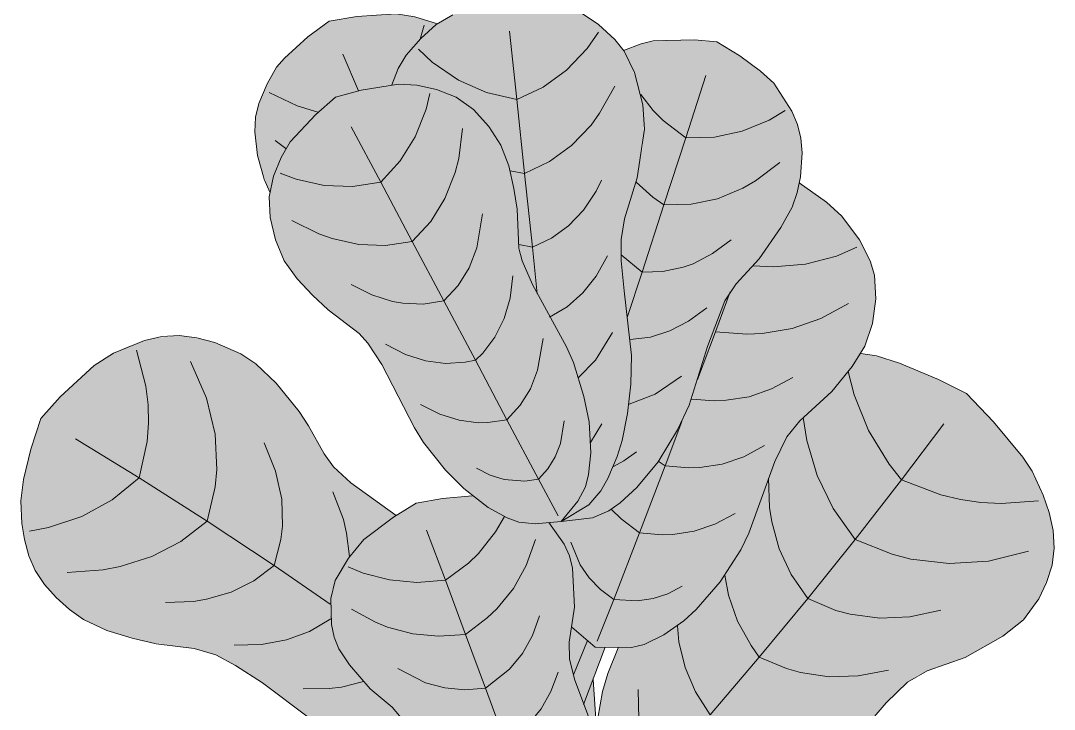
# Model space of a CAD drawing. Header units: millimetres. Extents: x -4 to 8794, y -6642 to 2653.
# Drawn here: x 2028.7 to 2439, y 1493.5 to 1766.7 of the extents above; entities that cross this region are included whole.
import ezdxf

# ---------------------------------------------------------------- set-up
doc = ezdxf.new("R2010")
doc.units = ezdxf.units.MM
for name, color, linetype, lineweight, true_color in [('VEG-HOJAS', 117, 'Continuous', 18, 0x2e5e38), ('VEG-NERVIOS', 115, 'Continuous', 9, 0x528c5c), ('VEG-TRONCO', 25, 'Continuous', 18, 0x684830)]:
    doc.layers.add(name, color=color, linetype=linetype, lineweight=lineweight, true_color=true_color)
doc.layers.add('VEG-RELLENO', color=253, linetype='Continuous', true_color=0x96c896)

# ---------------------------------------------------------------- blocks, each defined once
blk = doc.blocks.new('VEG_Ficus_lyrata_ALZADO')
at = {"layer": 'VEG-RELLENO', "true_color": 0x699f70}
h = blk.add_hatch(color=103, dxfattribs=at)
h.dxf.hatch_style = 1
h.paths.add_polyline_path([(-22, 1777.2), (-11.3, 1775.8), (3.5, 1771.9), (10.2, 1768.4), (17.1, 1763.4), (23.3, 1757.1), (27.8, 1749.2), (31.1, 1739.8), (32.9, 1730.1), (32.8, 1720.4), (31.4, 1710.6), (29.6, 1701.5), (24.5, 1685.4), (23.8, 1679.9), (24.2, 1668.7), (27.7, 1637.7), (28, 1630.2), (27, 1614.7), (25.1, 1603.5), (21.2, 1590.7), (17.3, 1582.5), (14.3, 1578), (9.3, 1573.3), (0, 1568), (6.7, 1576), (9.7, 1581.8), (10.9, 1586.7), (11.8, 1595.2), (11.1, 1607.5), (9.1, 1617.6), (4.9, 1631.1), (2.1, 1637.3), (-11.4, 1662.1), (-15.4, 1671.4), (-16.9, 1678.9), (-17.8, 1694.6), (-20, 1706.1), (-22.6, 1714.7), (-25.3, 1719.8), (-30.7, 1727.2), (-37, 1733.4), (-41.6, 1736.4), (-46.7, 1738.6), (-54.7, 1740.6), (-62.1, 1741.6), (-67.2, 1741.3), (-64.7, 1747.8), (-61.5, 1753), (-55.6, 1759.7), (-49.6, 1765.2), (-43, 1769), (-32.8, 1773.5)])
at = {"layer": 'VEG-RELLENO', "true_color": 0x659d6d}
h = blk.add_hatch(color=103, dxfattribs=at)
h.dxf.hatch_style = 1
h.paths.add_polyline_path([(-92.1, 1766.5), (-81.1, 1768.4), (-65.5, 1769.5), (-58, 1768.3), (-49.1, 1765.5), (-55.6, 1759.7), (-61.5, 1753), (-64.7, 1747.8), (-67.2, 1741.3), (-79.3, 1739.2), (-89.5, 1736.4), (-97.4, 1729.5), (-104.6, 1722.2), (-108.8, 1716.7), (-113.2, 1707.6), (-115.6, 1698.7), (-119.8, 1710.1), (-121.4, 1719.6), (-121.3, 1728.4), (-118.9, 1736.6), (-114.2, 1746.3), (-109.8, 1751.9), (-99.2, 1761.4)])
at = {"layer": 'VEG-RELLENO', "true_color": 0x699f70}
h = blk.add_hatch(color=103, dxfattribs=at)
h.dxf.hatch_style = 1
h.paths.add_polyline_path([(61.8, 1758.3), (70.9, 1752.8), (82.7, 1743.6), (87.3, 1737.9), (91.6, 1730.9), (94.7, 1722.9), (95.7, 1714.3), (95, 1704.8), (92.8, 1695.7), (89, 1687.3), (83.8, 1679.4), (78.7, 1672.2), (67.8, 1660.2), (65, 1655.6), (61, 1645.8), (52.1, 1617.5), (49.5, 1610.9), (42.5, 1597.9), (36.4, 1588.9), (27.9, 1579.3), (21.2, 1573.7), (16.8, 1571), (10.4, 1569), (0, 1568), (11, 1574.6), (14.3, 1578), (17.3, 1582.5), (20, 1587.8), (23.4, 1596.9), (25.1, 1603.5), (27, 1614.7), (27.9, 1626.4), (28, 1633.9), (25, 1659.5), (23.9, 1671.5), (23.8, 1679.9), (25.2, 1688.1), (30.2, 1704.4), (32.5, 1717.1), (33.1, 1726.9), (32.5, 1733.3), (30.2, 1743), (27.8, 1749.2), (24.8, 1754.9), (31.8, 1757.6), (38.8, 1759), (53, 1759.1)])
h = blk.add_hatch(color=103, dxfattribs=at)
h.dxf.hatch_style = 1
h.paths.add_polyline_path([(-89.5, 1736.4), (-79.3, 1739.2), (-64.5, 1741.5), (-57.3, 1741.1), (-49.4, 1739.4), (-41.6, 1736.4), (-34.8, 1731.5), (-28.7, 1724.8), (-23.9, 1717.3), (-20.7, 1709.1), (-18.8, 1700.2), (-17.4, 1691.9), (-16.7, 1676.4), (-15.4, 1671.4), (-11.4, 1662.1), (2.1, 1637.3), (4.9, 1631.1), (9.1, 1617.6), (11.1, 1607.5), (11.8, 1595.2), (10.9, 1586.7), (9.7, 1581.8), (6.7, 1576), (0, 1568), (-10.3, 1567), (-16.7, 1567.7), (-21.4, 1569.5), (-28.9, 1573.6), (-38.6, 1581.1), (-45.9, 1588.4), (-54.6, 1599.4), (-58.2, 1605.2), (-71.2, 1630.3), (-76.7, 1638.8), (-80.1, 1642.6), (-92.5, 1652), (-98.6, 1657.8), (-104.8, 1664.3), (-109.9, 1671.5), (-113.4, 1679.8), (-115.5, 1688.6), (-115.9, 1696.9), (-114.1, 1705), (-111.1, 1712.4), (-107.5, 1718.7), (-97.4, 1729.5)])
at = {"layer": 'VEG-RELLENO', "true_color": 0x6ca173}
h = blk.add_hatch(color=113, dxfattribs=at)
h.dxf.hatch_style = 1
h.paths.add_polyline_path([(94.5, 1702.4), (105.4, 1694.7), (111.5, 1689.2), (118.4, 1679.8), (122.7, 1671.5), (124.4, 1665.7), (125, 1656.3), (123.6, 1646.6), (120.6, 1637.6), (115.5, 1629.5), (107.5, 1619.6), (94.8, 1608), (89.6, 1601.6), (84.9, 1591.8), (74.5, 1563.4), (71.4, 1556.8), (63.2, 1544.1), (56.1, 1535.5), (46.1, 1526.5), (38.1, 1521.5), (33, 1519.2), (25.6, 1517.8), (13.5, 1518.1), (4.3, 1526.1), (5.1, 1531.6), (5.3, 1539), (5, 1546.9), (4.1, 1552), (1.3, 1559), (-4.8, 1567.6), (10.4, 1569), (16.8, 1571), (21.2, 1573.7), (27.9, 1579.3), (36.4, 1588.9), (42.5, 1597.9), (49.5, 1610.9), (52.1, 1617.5), (61, 1645.8), (65, 1655.6), (67.8, 1660.2), (78.7, 1672.2), (85.6, 1681.9), (91.7, 1692.8)])
at = {"layer": 'VEG-RELLENO', "true_color": 0x518d59}
h = blk.add_hatch(color=115, dxfattribs=at)
h.dxf.hatch_style = 1
h.paths.add_polyline_path([(-206.5, 1608.9), (-197.3, 1619), (-182.9, 1631.7), (-177.7, 1634.8), (-171.8, 1637.5), (-161.9, 1640.7), (-151.6, 1641.8), (-141, 1640.1), (-133.9, 1637.7), (-127.1, 1634.5), (-118.3, 1628.2), (-113.1, 1622.9), (-103.9, 1611.6), (-100.2, 1606), (-94, 1594.8), (-90.3, 1589.7), (-83.5, 1583.4), (-65.5, 1570.4), (-78.3, 1560.8), (-81.5, 1557.4), (-85.9, 1551.4), (-89.6, 1544.6), (-91.1, 1539.9), (-91.6, 1534.9), (-91.5, 1529.7), (-90, 1522.1), (-87, 1515.3), (-77.4, 1503.4), (-67, 1494.3), (-64, 1491), (-60.7, 1485.4), (-55.6, 1472.5), (-63, 1474), (-74.2, 1477.4), (-93.1, 1485.8), (-99.8, 1490), (-118.5, 1503.9), (-129.2, 1510.9), (-137, 1515.1), (-145.6, 1517.6), (-163.8, 1520.1), (-180.3, 1524.7), (-189.6, 1529.1), (-197.8, 1535.3), (-205, 1543), (-208.7, 1548.5), (-212.2, 1557.5), (-214, 1567.2), (-214.5, 1576.2), (-213.4, 1584.6), (-209.4, 1600.5)])
at = {"layer": 'VEG-RELLENO', "true_color": 0x4d8655}
h = blk.add_hatch(color=105, dxfattribs=at)
h.dxf.hatch_style = 1
h.paths.add_polyline_path([(160.9, 1618.8), (171.7, 1607.6), (185.2, 1590.7), (190, 1581.8), (193.8, 1571.5), (195.8, 1560.8), (194.9, 1550.6), (191.3, 1540.5), (185.9, 1531.6), (178.4, 1524.5), (169.3, 1518.8), (160.4, 1514), (142.5, 1507.5), (137.5, 1504.2), (129.1, 1496), (105.8, 1467.8), (96.6, 1460.3), (82.3, 1451.7), (75.2, 1448.6), (68.1, 1446.4), (57.4, 1444.4), (50.6, 1444.1), (41.4, 1445.5), (25.1, 1452.8), (17, 1467.2), (15.7, 1476.5), (14.3, 1481.7), (14.6, 1490), (15.7, 1497), (17.4, 1504.1), (21.4, 1515.1), (22.7, 1517.9), (28, 1518), (33, 1519.2), (43.4, 1524.7), (53.6, 1533), (60.8, 1541.1), (67.5, 1550.4), (73, 1560), (86, 1594.4), (89.6, 1601.6), (92.9, 1606.1), (107.5, 1619.6), (115.5, 1629.5), (119, 1634.7), (128.4, 1632.9), (137.3, 1629.6), (151.7, 1623.5)])
at = {"layer": 'VEG-RELLENO', "true_color": 0x6ca273}
h = blk.add_hatch(color=113, dxfattribs=at)
h.dxf.hatch_style = 1
h.paths.add_polyline_path([(-57.5, 1575.3), (-47, 1577.1), (-35.3, 1578.2), (-26.4, 1572.1), (-19, 1568.5), (-12.4, 1567), (-4.8, 1567.6), (-0.1, 1561.3), (3.4, 1554.4), (5, 1546.9), (5.3, 1539), (5.1, 1531.6), (3.1, 1517.9), (3.3, 1513.4), (7.9, 1498.1), (15, 1479.4), (16.7, 1470.6), (17.4, 1458.3), (16.2, 1447.2), (14, 1439.5), (12.1, 1435), (8.4, 1429.6), (-1.2, 1421.8), (-11.5, 1421.7), (-17.7, 1422.9), (-21.9, 1424.8), (-28.4, 1428.9), (-36.5, 1436.2), (-42.2, 1443.1), (-48.6, 1453.3), (-51, 1458.6), (-59, 1481.4), (-62.7, 1489.2), (-65.4, 1492.7), (-75.8, 1501.6), (-80.7, 1507.1), (-85.6, 1513.2), (-89.2, 1519.8), (-91.1, 1527.1), (-91.6, 1534.9), (-90.4, 1542.2), (-87.2, 1549.2), (-81.5, 1557.4), (-76.6, 1562.3), (-65.1, 1570.6)])
at = {"layer": 'VEG-RELLENO', "true_color": 0x967052}
h = blk.add_hatch(color=23, dxfattribs=at)
h.dxf.hatch_style = 1
h.paths.add_polyline_path([(-19.7, 400), (-9.7, 600), (-7.9, 666.2), (-7.7, 699.8), (-9.4, 768.2), (-17, 901.4), (-0.6, 901.4), (1.7, 902.7), (2.6, 905.3), (1.7, 907.8), (-0.6, 909.2), (-17.5, 909.4), (-21.1, 980.2), (-22, 1008.7), (-20.8, 1009.3), (-8.6, 994.6), (-6.7, 994.2), (-4.4, 994.8), (-3.1, 996.3), (-2.7, 998.2), (-3.6, 1000.7), (-14.9, 1014.2), (-9.1, 1022.7), (-6.6, 1029.5), (-5.4, 1040), (-6.6, 1050.9), (-9, 1059.4), (-12.6, 1067.5), (-15.4, 1072.4), (-22, 1079.9), (-19.1, 1154.1), (-5.9, 1149.1), (-3, 1150.1), (-1.6, 1152.8), (-2.1, 1155.1), (-3.8, 1156.7), (-18.6, 1162.4), (-11.2, 1273.2), (-6.2, 1268.9), (2, 1263.7), (-4.4, 1246.6), (-4.1, 1244.3), (-2.2, 1242.4), (0.5, 1242.1), (3, 1243.9), (9.3, 1261), (13, 1260.4), (8, 1154), (6.7, 1103.9), (-10, 1094.4), (-11.2, 1092.9), (-11.6, 1091), (-11.3, 1089.5), (-10.1, 1088), (-8.7, 1087.3), (-6.7, 1087.3), (6.5, 1094.6), (6.5, 1050.1), (7.4, 1016.1), (11.9, 939.7), (-4.1, 940.2), (-6.7, 938.6), (-7.4, 936), (-6.4, 933.5), (-4.3, 932.3), (12.5, 931.7), (19.5, 842.5), (3, 847.4), (0.2, 846.3), (-0.7, 845), (-1, 843.1), (-0.1, 840.9), (1.5, 839.7), (18.3, 834.6), (16.2, 818.3), (16, 806.4), (17.2, 798.7), (19.2, 791.1), (24.1, 779), (26.6, 734.9), (28.2, 666.1), (27.8, 599), (21.7, 400)])
h.paths.add_polyline_path([(-4.8, 1402.1), (-4.6, 1419.4), (1, 1403.4)])
h.paths.add_polyline_path([(12.7, 1505.3), (14.3, 1481.8), (8.9, 1495.4)])
h.paths.add_polyline_path([(16.1, 1446.7), (17.1, 1404.6), (9.2, 1404.3), (1.9, 1424.3), (8.4, 1429.6), (11, 1433), (14, 1439.5)])
h.paths.add_polyline_path([(4.9, 1507.1), (3.1, 1515.6), (3.2, 1520.1), (4.3, 1526.1), (10.5, 1520.8)])
at = {"layer": 'VEG-RELLENO', "true_color": 0x96bc76}
h = blk.add_hatch(color=63, dxfattribs=at)
h.dxf.hatch_style = 1
h.paths.add_polyline_path([(4.9, 1507.1), (10.5, 1520.8), (13.5, 1518.1), (17.5, 1517.8), (8.9, 1495.4)])
at = {"layer": 'VEG-HOJAS'}
for points in [[(-67.2, 1741.3), (-64.7, 1747.8), (-61.5, 1753), (-55.6, 1759.7), (-49.6, 1765.2), (-43, 1769)], [(8, 1769.8), (14.8, 1765.2), (21.4, 1759.3), (25, 1754.7), (29.1, 1746.2), (32.5, 1733.3), (33.1, 1723.7), (30.2, 1704.4), (25.2, 1688.1), (23.8, 1679.9), (23.9, 1671.5), (25, 1659.5), (28, 1633.9), (27.7, 1622.5), (26.4, 1610.9), (24.3, 1600.2), (22.3, 1593.8), (18.6, 1585.1), (15.8, 1580.1), (11, 1574.6), (0, 1568)], [(-115.6, 1698.7), (-117.9, 1703.9), (-120.5, 1713.3), (-121.6, 1722.6), (-121.3, 1728.4), (-119.9, 1733.9), (-116.7, 1741.7), (-112.9, 1748.3), (-109.8, 1751.9), (-100.5, 1760.3), (-92.1, 1766.5), (-81.1, 1768.4), (-65.5, 1769.5), (-58, 1768.3), (-49.1, 1765.5)], [(24.8, 1754.9), (31.8, 1757.6), (36.5, 1758.7), (53, 1759.1), (61.8, 1758.3), (70.9, 1752.8), (79.2, 1746.7), (84.4, 1741.9), (91.6, 1730.9), (93.8, 1725.6), (95.2, 1720.1), (95.7, 1714.3), (95, 1704.8), (93.7, 1698.6), (91.7, 1692.8), (87.3, 1684.6), (78.7, 1672.2), (69.5, 1662.3), (65, 1655.6), (58.1, 1637.5), (50.8, 1614.1), (46.2, 1604.4), (38.5, 1591.7), (30.1, 1581.5), (23.4, 1575.4), (18.9, 1572.2), (12.5, 1569.4), (0, 1568)], [(94.5, 1702.4), (105.4, 1694.7), (111.5, 1689.2), (118.4, 1679.8), (122.7, 1671.5), (124.4, 1665.7), (125, 1656.3), (123.6, 1646.6), (120.6, 1637.6), (115.5, 1629.5), (107.5, 1619.6), (94.8, 1608), (89.6, 1601.6), (84.9, 1591.8), (74.5, 1563.4), (71.4, 1556.8), (63.2, 1544.1), (53.6, 1533), (48.7, 1528.6), (40.8, 1523), (33, 1519.2), (28, 1518), (13.5, 1518.1), (4.3, 1526.1)], [(-99.8, 1490), (-118.5, 1503.9), (-129.2, 1510.9), (-137, 1515.1), (-145.6, 1517.6), (-160.7, 1519.4), (-170.3, 1521.7), (-180.3, 1524.7), (-189.6, 1529.1), (-195.1, 1533.1), (-200.4, 1537.8), (-205, 1543), (-208.7, 1548.5), (-211.3, 1554.4), (-213, 1560.8), (-214, 1567.2), (-214.5, 1576.2), (-213.4, 1584.6), (-210.5, 1596.7), (-206.5, 1608.9), (-198.8, 1617.5), (-185.3, 1629.9), (-177.7, 1634.8), (-165.3, 1639.8), (-158.5, 1641.4), (-151.6, 1641.8), (-144.6, 1640.9), (-137.4, 1639), (-127.1, 1634.5), (-121.1, 1630.6), (-113.1, 1622.9), (-103.9, 1611.6), (-100.2, 1606), (-94, 1594.8), (-90.3, 1589.7), (-83.5, 1583.4), (-65.5, 1570.4)], [(119, 1634.7), (125.2, 1633.7), (134.4, 1630.8), (149.8, 1624.4), (160.9, 1618.8), (171.7, 1607.6), (183.3, 1593.5), (187, 1587.9), (191.4, 1578.5), (193.8, 1571.5), (195.4, 1564.4), (195.8, 1557.4), (194.9, 1550.6), (192.7, 1543.8), (189.7, 1537.3), (183.6, 1529), (175.4, 1522.5), (160.4, 1514), (145.3, 1508.7), (137.5, 1504.2), (129.1, 1496), (120.5, 1486)], [(-4.8, 1567.6), (1.3, 1559), (3.4, 1554.4), (4.6, 1549.5), (5.3, 1534), (3.2, 1520.1), (3.3, 1513.4), (5.5, 1505), (14.1, 1482.2)], [(-62.7, 1489.2), (-67, 1494.3), (-75.8, 1501.6), (-84, 1511.1), (-88.2, 1517.5), (-90, 1522.1), (-91.1, 1527.1), (-91.4, 1537.4), (-89.6, 1544.6), (-84.4, 1553.5), (-78.3, 1560.8), (-66.5, 1569.7), (-57.5, 1575.3), (-47, 1577.1), (-35.3, 1578.2)], [(4.9, 1507.1), (10.5, 1520.8)], [(17.5, 1518.1), (8.9, 1495.4)], [(14.3, 1481.7), (14.6, 1490), (16.4, 1500.5), (18.6, 1507.7), (22.7, 1517.9)]]:
    blk.add_lwpolyline(points, dxfattribs=at)
blk.add_lwpolyline([(-89.5, 1736.4), (-79.3, 1739.2), (-64.5, 1741.5), (-57.3, 1741.1), (-49.4, 1739.4), (-41.6, 1736.4), (-34.8, 1731.5), (-28.7, 1724.8), (-23.9, 1717.3), (-20.7, 1709.1), (-18.8, 1700.2), (-17.4, 1691.9), (-16.7, 1676.4), (-15.4, 1671.4), (-11.4, 1662.1), (2.1, 1637.3), (4.9, 1631.1), (9.1, 1617.6), (11.1, 1607.5), (11.8, 1595.2), (10.9, 1586.7), (9.7, 1581.8), (6.7, 1576), (0, 1568), (-10.3, 1567), (-16.7, 1567.7), (-21.4, 1569.5), (-28.9, 1573.6), (-38.6, 1581.1), (-45.9, 1588.4), (-54.6, 1599.4), (-58.2, 1605.2), (-71.2, 1630.3), (-76.7, 1638.8), (-80.1, 1642.6), (-92.5, 1652), (-98.6, 1657.8), (-104.8, 1664.3), (-109.9, 1671.5), (-113.4, 1679.8), (-115.5, 1688.6), (-115.9, 1696.9), (-114.1, 1705), (-111.1, 1712.4), (-107.5, 1718.7), (-97.4, 1729.5)], close=True, dxfattribs=at)
at = {"layer": 'VEG-NERVIOS'}
for points in [[(-55.9, 1759.4), (-54.3, 1765)], [(-17.6, 1735.4), (-20.5, 1762.6)], [(-17.6, 1735.4), (-7.1, 1740.3), (2.2, 1747.1), (10.3, 1755.7), (14.9, 1762.2)], [(-80.4, 1738.9), (-86.6, 1753.5)], [(-17.6, 1735.4), (-29.6, 1738.2), (-40.7, 1743.2), (-51.1, 1750.3), (-56.6, 1755.4)], [(49.5, 1720.3), (57.5, 1745)], [(-14.5, 1706.1), (-4.6, 1710.8), (4.2, 1717.2), (11.9, 1725.3), (15.3, 1730), (21.3, 1740.7)], [(-96.5, 1730.4), (-104.8, 1732.9), (-115.9, 1738.3)], [(-71.6, 1702.7), (-63.9, 1711.1), (-57.9, 1720.7), (-53.6, 1731.6), (-52.1, 1737.9)], [(49.5, 1720.3), (40.5, 1727.1), (36.5, 1731.1), (31.7, 1737.4)], [(-14.5, 1706.1), (-17.6, 1735.4)], [(49.5, 1720.3), (60.9, 1720.5), (71.9, 1722.9), (82.6, 1727.3), (88.9, 1731.1)], [(-71.6, 1702.7), (-83.3, 1724.6)], [(-59.1, 1679.1), (-51.7, 1687.1), (-46.1, 1696.2), (-42, 1706.5), (-40.6, 1712), (-39.1, 1724)], [(-109.3, 1716), (-113.5, 1719.2)], [(40.8, 1693.6), (49.5, 1720.3)], [(-14.5, 1706.1), (-20.2, 1707.2)], [(40.8, 1693.6), (51.6, 1693.9), (62.1, 1696.1), (72.2, 1700.3), (77.2, 1703.2), (86.8, 1710.4)], [(-71.6, 1702.7), (-82.8, 1701), (-94, 1701.4), (-105.2, 1703.9), (-111.5, 1706.2)], [(-11.4, 1676.8), (-14.5, 1706.1)], [(-11.4, 1676.8), (-3.8, 1680.4), (3, 1685.3), (8.9, 1691.6), (13.9, 1699.1), (16.1, 1703.4)], [(-59.1, 1679.1), (-71.6, 1702.7)], [(40.8, 1693.6), (36.4, 1696.7), (29.8, 1702.6)], [(32.2, 1667), (40.8, 1693.6)], [(-59.1, 1679.1), (-69.7, 1677.5), (-80.3, 1677.9), (-90.9, 1680.3), (-96.2, 1682.2), (-106.9, 1687.5)], [(-46.5, 1655.5), (-40.9, 1661.7), (-36.5, 1668.7), (-33.4, 1676.6), (-31.2, 1690.1)], [(-46.5, 1655.5), (-59.1, 1679.1)], [(32.2, 1667), (40.4, 1667.2), (48.5, 1668.9), (52.4, 1670.3), (60.1, 1674.3), (67.5, 1679.8)], [(-11.4, 1676.8), (-16.8, 1677.9)], [(-9.5, 1658.3), (-11.4, 1676.8)], [(76.2, 1669.4), (84.3, 1669), (97, 1670.1), (109.3, 1673.3), (117.4, 1676.8)], [(-4.6, 1649.1), (2.4, 1653.2), (8.6, 1658.7), (13.9, 1665.4), (18.4, 1673.4)], [(32.2, 1667), (23.8, 1673.8)], [(26.3, 1648.9), (32.2, 1667)], [(-46.5, 1655.5), (-54.7, 1654.3), (-62.8, 1654.6), (-66.9, 1655.3), (-75.1, 1657.9), (-83.3, 1662)], [(-34, 1632), (-31.1, 1634.8), (-26.3, 1641.2), (-22.6, 1648.5), (-20.2, 1656.6), (-19.1, 1665.5)], [(61.3, 1643.3), (67.1, 1659.1)], [(-34, 1632), (-46.5, 1655.5)], [(61.3, 1643.3), (73.7, 1642.3), (79.8, 1642.6), (91.7, 1644.6), (103.1, 1648.6), (114.1, 1654.5)], [(27.4, 1640.2), (35.5, 1641.2), (43.2, 1643.6), (50.6, 1647.5), (57.9, 1652.8)], [(6.9, 1625.2), (13.7, 1632), (20.4, 1643)], [(54.2, 1624.3), (61.3, 1643.3)], [(-34, 1632), (-38, 1631.2), (-45.9, 1630.7), (-53.8, 1631.8), (-61.7, 1634.3), (-69.7, 1638.3)], [(-21.5, 1608.4), (-16.2, 1614.1), (-12.1, 1620.6), (-9.3, 1628), (-7.1, 1640.6)], [(-167.5, 1585.3), (-164.3, 1599.7), (-163.7, 1607), (-163.9, 1614.3), (-164.8, 1621.7), (-168.5, 1636)], [(-140.5, 1568.1), (-137.3, 1581.7), (-136.6, 1588.6), (-137.3, 1602.6), (-140.8, 1616.9), (-147.1, 1631.5)], [(-21.5, 1608.4), (-34, 1632)], [(27, 1614.6), (37.3, 1618.5), (47.8, 1625.7)], [(51.8, 1616.6), (60.9, 1615.9), (65.6, 1616.1), (74.7, 1617.5), (83.5, 1620.6), (92, 1625.1)], [(135.1, 1584.5), (130.2, 1590.8), (122.1, 1604.1), (116.3, 1618.3), (114, 1627.5)], [(-21.5, 1608.4), (-29.1, 1607.3), (-32.9, 1607.2), (-40.5, 1608.2), (-48.1, 1610.6), (-55.8, 1614.4)], [(-9, 1584.8), (-21.5, 1608.4)], [(116.7, 1560.8), (108, 1573.1), (101.7, 1586.2), (97.5, 1600.1), (96.1, 1609.3)], [(-9, 1584.8), (-5.2, 1588.9), (-2.3, 1593.6), (-0.2, 1598.9), (1.3, 1607.9)], [(11.7, 1599.3), (16.2, 1606.7)], [(41.3, 1590.1), (47.9, 1607.7)], [(135.1, 1584.5), (152, 1606.7)], [(-167.5, 1585.3), (-192.8, 1600.8)], [(-113.9, 1550.5), (-111.2, 1560.9), (-110.6, 1566.2), (-110.9, 1576.9), (-113.3, 1588), (-117.8, 1599.2)], [(41.3, 1590.1), (50.6, 1589.3), (55.1, 1589.4), (64, 1590.8), (72.5, 1593.7), (80.8, 1598.1)], [(20.8, 1589.8), (24.9, 1592), (29.9, 1595.6)], [(-9, 1584.8), (-14.4, 1584), (-22.6, 1584.7), (-28.1, 1586.4), (-33.6, 1589.2)], [(31.1, 1563.5), (41.3, 1590.1)], [(41.3, 1590.1), (38.6, 1591.9)], [(-167.5, 1585.3), (-178.2, 1576.6), (-190.2, 1570), (-203.5, 1565.6), (-211, 1564.1)], [(-140.5, 1568.1), (-167.5, 1585.3)], [(-1.1, 1570.2), (-9, 1584.8)], [(97.9, 1537.4), (91.4, 1546.9), (86.6, 1557.1), (83.7, 1567.9), (82.8, 1573.5), (82.4, 1585.2)], [(116.7, 1560.8), (135.1, 1584.5)], [(135.1, 1584.5), (150.7, 1578.6), (158.6, 1576.7), (166.6, 1575.5), (174.7, 1575.1), (189.5, 1576.2)], [(-84, 1554.1), (-85.1, 1563.4), (-86.4, 1568.8), (-90.6, 1579.8)], [(31.1, 1563.5), (23.8, 1569), (19.9, 1572.9)], [(-140.5, 1568.1), (-150.9, 1560.1), (-162.4, 1554.1), (-175, 1550.1), (-181.7, 1548.8), (-196.1, 1547.8)], [(-113.9, 1550.5), (-140.5, 1568.1)], [(-45.9, 1544.7), (-36.8, 1551.5), (-32.8, 1555.3), (-26, 1563.9), (-22.4, 1570)], [(31.1, 1563.5), (40.1, 1562.7), (44.4, 1562.8), (52.9, 1564.2), (61.1, 1566.9), (69.1, 1571.1)], [(-45.9, 1544.7), (-53.4, 1564.6)], [(20.9, 1537), (31.1, 1563.5)], [(-37.9, 1523.2), (-29.3, 1529.7), (-25.5, 1533.3), (-18.9, 1541.4), (-13.8, 1550.5), (-10.1, 1560.8)], [(20.9, 1537), (15.6, 1541), (11.2, 1545.6), (7.6, 1550.8), (3.9, 1559.8)], [(97.9, 1537.4), (116.7, 1560.8)], [(116.7, 1560.8), (131.4, 1555), (138.8, 1553.1), (154.1, 1551.3), (169.7, 1552.3), (185.6, 1556.2)], [(-113.9, 1550.5), (-122, 1544.5), (-130.9, 1540), (-140.7, 1537.2), (-145.9, 1536.3), (-157, 1535.8)], [(-91.6, 1535.2), (-113.9, 1550.5)], [(-45.9, 1544.7), (-57.2, 1543.8), (-68.1, 1544.8), (-78.6, 1547.5), (-84.5, 1550)], [(-37.9, 1523.2), (-45.9, 1544.7)], [(78.7, 1514.2), (75.4, 1518.8), (70.1, 1528.5), (66.5, 1538.7), (65, 1546.7)], [(20.9, 1537), (30.4, 1536.5), (36.5, 1537.4), (42.4, 1539.3), (48.1, 1542.3)], [(14.4, 1520.5), (20.9, 1537)], [(78.7, 1514.2), (97.9, 1537.4)], [(97.9, 1537.4), (109.1, 1532.7), (114.8, 1531.2), (126.5, 1529.6), (138.5, 1530.2), (150.7, 1532.8)], [(-37.9, 1523.2), (-48.6, 1522.5), (-58.9, 1523.4), (-68.9, 1526.1), (-73.7, 1528), (-83.2, 1533.2)], [(-30, 1501.8), (-20.4, 1509.4), (-15.3, 1515.6), (-11.4, 1522.7), (-8.5, 1530.5)], [(-91.4, 1529.4), (-99.8, 1524.4), (-109, 1521), (-118.9, 1519.2), (-129.7, 1518.9)], [(59.2, 1491.3), (53.4, 1500.4), (49.3, 1510), (46.8, 1520.2), (46.2, 1526.6)], [(-30, 1501.8), (-37.9, 1523.2)], [(59.2, 1491.3), (78.7, 1514.2)], [(78.7, 1514.2), (89.5, 1509.6), (95.1, 1508), (106.4, 1506.3), (118, 1506.7), (130, 1509)], [(-30, 1501.8), (-38.2, 1501.2), (-46.1, 1502), (-53.8, 1504), (-64.8, 1509.6)], [(-22.1, 1480.3), (-12.8, 1487.7), (-7.9, 1493.7), (-4, 1500.5), (-1.2, 1508.2)], [(-78.4, 1504.5), (-87.1, 1502.3), (-92, 1501.7), (-102.3, 1501.6)], [(-22.1, 1480.3), (-30, 1501.8)], [(39.4, 1468.8), (35.4, 1475.3), (32.5, 1482.3), (30.9, 1489.6), (30.6, 1501.3)]]:
    blk.add_lwpolyline(points, dxfattribs=at)
at = {"layer": 'VEG-TRONCO'}
blk.add_lwpolyline([(12.7, 1505.3), (14.3, 1481.8)], dxfattribs=at)

msp = doc.modelspace()

# ---------------------------------------------------------------- block references
msp.add_blockref('VEG_Ficus_lyrata_ALZADO', (2243.15, 0))

doc.saveas('drawing.dxf')
